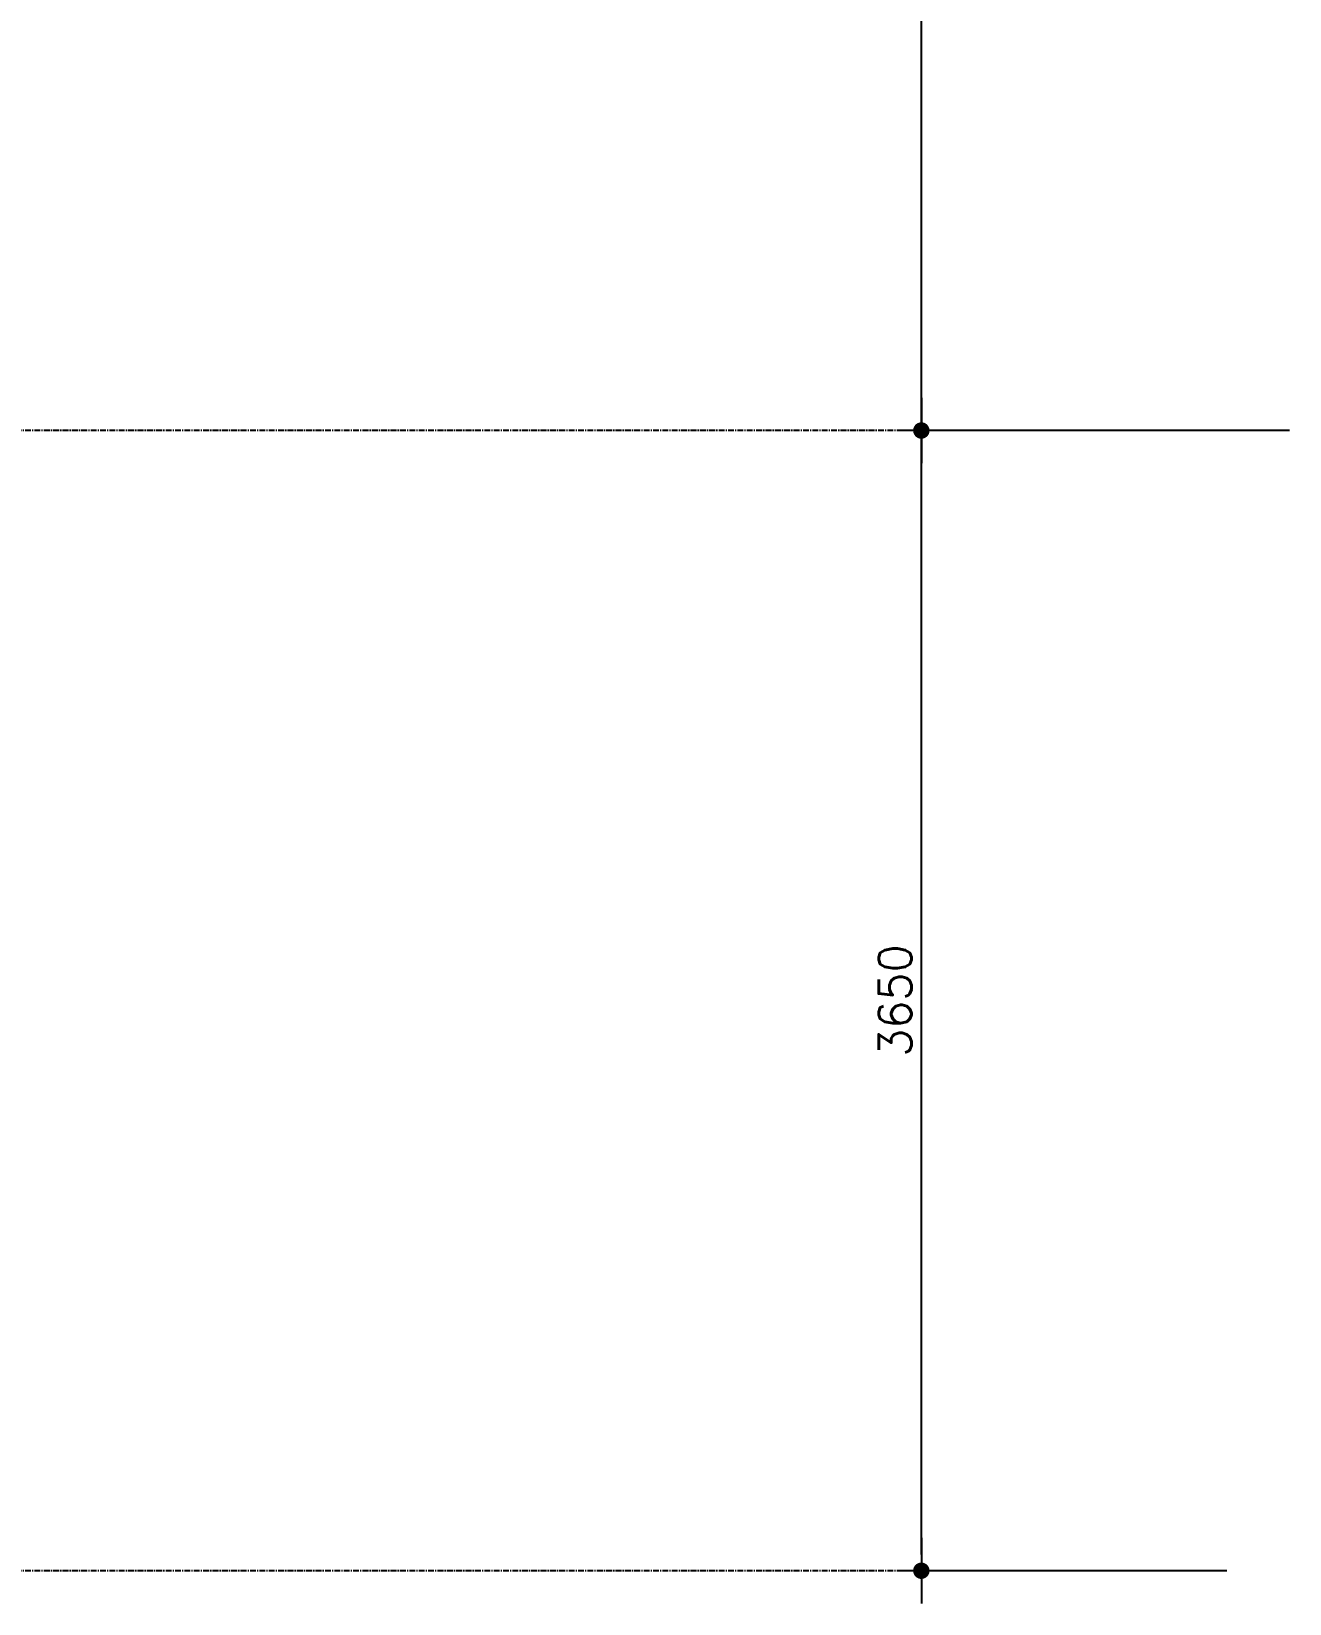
# Model space of a CAD drawing. Extents: x -3378 to 102197, y -3799 to 48702.
# Drawn here: x 98005 to 102031, y 6043 to 11076 of the extents above; entities that cross this region are included whole.
import ezdxf

# ---------------------------------------------------------------- set-up
doc = ezdxf.new("R2010")
doc.units = 0
doc.linetypes.add('CENTER', pattern=[2, 1.25, -0.25, 0.25, -0.25])
doc.layers.add('不顯示', color=254, linetype='Continuous', plot=False)
doc.layers.add('中心線 CENTER', color=6, linetype='CENTER')
doc.styles.add('C1', font='simplex', dxfattribs={"bigfont": 'CHINESET'})
doc.dimstyles.new('DIMDD', dxfattribs={"dimscale": 100, "dimtxt": 0.25, "dimasz": 0.15, "dimexe": 0.2, "dimexo": 0, "dimgap": 0.09, "dimtad": 1, "dimdec": 1, "dimdsep": 46, "dimtxsty": 'C1', "dimblk1": 'DOT', "dimblk2": 'DOT', "dimsah": 1, "dimcen": 0.5, "dimazin": 0, "dimtfac": 1, "dimtdec": 1, "dimtix": 1, "dimtmove": 1, "dimatfit": 3, "dimldrblk": 'SLASH', "dimfxl": 10, "dimtolj": 1, "dimarcsym": 0})

# ---------------------------------------------------------------- blocks, each defined once
blk = doc.blocks.new('DOT')
blk.add_line((-2, 0), (2, 0))
at = {"const_width": 0.5}
blk.add_lwpolyline([(-0.25, 0, 1), (0.25, 0, 1)], format="xyb", close=True, dxfattribs=at)
blk = doc.blocks.new('*D880')
at = {"layer": 'Defpoints', "color": 0, "ltscale": 10, "transparency": 16777216}
for p in [(100852.9, 9798.1), (102031.5, 9798.1), (101831.2, 6148.1)]:
    blk.add_point(p, dxfattribs=at)
at = {"layer": '不顯示', "color": 0, "lineweight": -2, "ltscale": 10, "transparency": 16777216}
for p, q in [((102031.5, 9798.1), (100782.9, 9798.1)), ((100852.9, 6200.6), (100852.9, 9745.6)), ((101831.2, 6148.1), (100782.9, 6148.1))]:
    blk.add_line(p, q, dxfattribs=at)
at = {"layer": '不顯示', "color": 0, "lineweight": -2, "ltscale": 10, "transparency": 16777216, "xscale": 52.5, "yscale": 52.5, "zscale": 52.5}
for p, rotation in [((100852.9, 9798.1), 90), ((100852.9, 6148.1), 270)]:
    blk.add_blockref('DOT', p, dxfattribs=dict(at, rotation=rotation))
at = {"layer": '不顯示', "color": 2, "ltscale": 10, "transparency": 16777216, "insert": (100768.9, 7973.1), "char_height": 105, "attachment_point": 5, "rotation": 90, "style": 'C1'}
blk.add_mtext('\\A1;3650', dxfattribs=at)
blk = doc.blocks.new('_Dot')
at = {"color": 0, "linetype": 'ByBlock', "lineweight": -2}
blk.add_line((-0.5, 0), (-1, 0), dxfattribs=at)
at = {"color": 0, "linetype": 'ByBlock', "const_width": 0.5}
blk.add_lwpolyline([(-0.25, 0, 1), (0.25, 0, 1)], format="xyb", close=True, dxfattribs=at)
blk = doc.blocks.new('SLASH')
at = {"color": 0}
blk.add_line((-1, 0), (1, 0), dxfattribs=at)
at = {"color": 3, "linetype": 'Continuous'}
blk.add_line((-0.5, -0.5), (0.5, 0.5), dxfattribs=at)
blk = doc.blocks.new('*D881')
at = {"layer": 'Defpoints', "color": 0, "ltscale": 10, "transparency": 16777216}
for p in [(100852.9, 14098.1), (100852.9, 14098.1), (102031.5, 9798.1)]:
    blk.add_point(p, dxfattribs=at)
at = {"layer": '不顯示', "color": 0, "lineweight": -2, "ltscale": 10, "transparency": 16777216}
for p, q in [((100852.9, 14098.1), (100922.9, 14098.1)), ((100852.9, 9850.6), (100852.9, 14045.6)), ((102031.5, 9798.1), (100782.9, 9798.1))]:
    blk.add_line(p, q, dxfattribs=at)
at = {"layer": '不顯示', "color": 0, "lineweight": -2, "ltscale": 10, "transparency": 16777216, "xscale": 52.5, "yscale": 52.5, "zscale": 52.5}
for p, rotation in [((100852.9, 14098.1), 90), ((100852.9, 9798.1), 270)]:
    blk.add_blockref('DOT', p, dxfattribs=dict(at, rotation=rotation))
at = {"layer": '不顯示', "color": 2, "ltscale": 10, "transparency": 16777216, "insert": (100768.9, 11948.1), "char_height": 105, "attachment_point": 5, "rotation": 90, "style": 'C1'}
blk.add_mtext('\\A1;4300', dxfattribs=at)

msp = doc.modelspace()

# ---------------------------------------------------------------- linework, layer by layer
at = {"layer": '中心線 CENTER', "ltscale": 15}
for p, q in [((100852.946, 9798.085, 0), (82322.201, 9798.085, 0)), ((100852.946, 6148.085, 0), (82322.201, 6148.085, 0))]:
    msp.add_line(p, q, dxfattribs=at)

# ---------------------------------------------------------------- dimensions: what is measured, and where the dimension line sits
at = {"layer": '不顯示', "ltscale": 10}
for base, p1, p2, picture, middle in [((100852.946, 14098.085, 0), (102031.461, 9798.085, 0), (100852.946, 14098.085, 0), '*D881', (100768.946, 11948.085, 0)), ((100852.946, 9798.085, 0), (101831.204, 6148.085, 0), (102031.461, 9798.085, 0), '*D880', (100768.946, 7973.085, 0))]:
    dim = msp.add_linear_dim(base=base, p1=p1, p2=p2, angle=90, dimstyle='DIMDD', override={"dimscale": 350, "dimtxt": 0.3, "dimclrt": 2}, dxfattribs=at)
    dim.commit()
    dim.dimension.update_dxf_attribs({"geometry": picture, "text_midpoint": middle})

doc.saveas('drawing.dxf')
